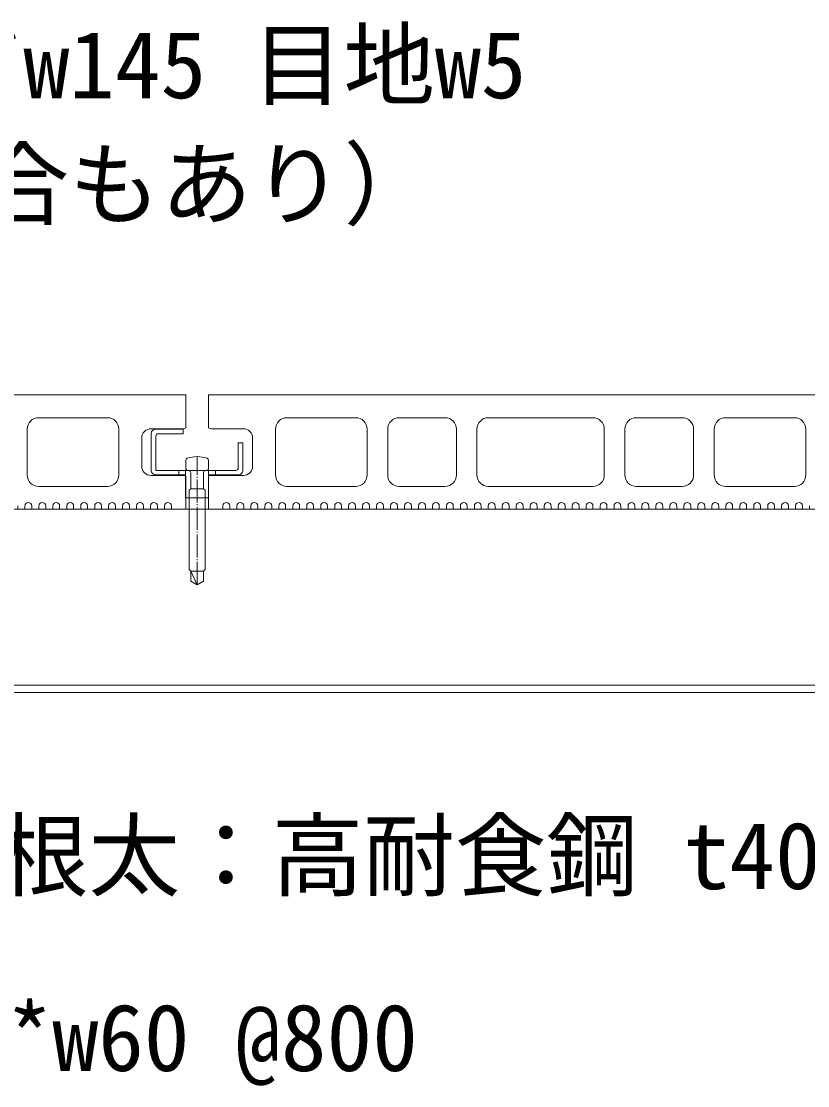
# Model space of a CAD drawing. Units: millimetres, scale not verified. Extents: x -900 to 900, y -400 to 400.
# Drawn here: x -368.6 to -196.9, y -101 to 131.4 of the extents above; entities that cross this region are included whole.
import ezdxf
from ezdxf.enums import TextEntityAlignment as Align

# ---------------------------------------------------------------- set-up
doc = ezdxf.new("R2010")
doc.units = ezdxf.units.MM
doc.header["$LTSCALE"] = 0.5
doc.linetypes.add('USER1', pattern=[12, 10, -0.8, 0.4, -0.8])
for name, color, linetype, lineweight in [('0-0_0', 6, 'Continuous', 18), ('1-0__1-0_', 3, 'Continuous', 18), ('1-1_deck', 1, 'Continuous', 18), ('1-5_MOJI', 7, 'Continuous', 18), ('1-8_26', 6, 'Continuous', 18), ('1-9_38', 6, 'USER1', 18)]:
    doc.layers.add(name, color=color, linetype=linetype, lineweight=lineweight)
doc.styles.add('ＭＳ ゴシック', font='')
doc.styles.get('ＭＳ ゴシック').set_extended_font_data('MS Gothic')

msp = doc.modelspace()

# ---------------------------------------------------------------- linework, layer by layer
at = {"layer": '0-0_0'}
for p, q in [((-332.6876, 35.5182), (-332.6876, 33.8613)), ((-327.6876, 35.5182), (-327.6876, 33.8613)), ((-331.5876, 32.8613), (-331.5876, 29.3613)), ((-328.7876, 32.8663), (-328.7876, 29.3613)), ((-331.5876, 29.3613), (-331.9376, 29.0113)), ((-331.9376, 29.0113), (-331.9376, 11.7113)), ((-331.5876, 29.3613), (-328.7876, 29.3613)), ((-328.7876, 29.3613), (-328.4376, 29.0113)), ((-328.4376, 29.0113), (-328.4376, 11.7113)), ((-331.5876, 11.3613), (-331.9376, 11.7113)), ((-328.4376, 11.7113), (-328.7876, 11.3613)), ((-331.5876, 11.3613), (-331.5876, 9.1696)), ((-330.1876, 8.3613), (-331.5876, 11.3613)), ((-331.5876, 11.3613), (-328.7876, 11.3613)), ((-328.7876, 11.3613), (-328.7876, 9.1696))]:
    msp.add_line(p, q, dxfattribs=at)
msp.add_lwpolyline([(-328.7876, 9.1696), (-330.1876, 8.3613), (-331.5876, 9.1696)], dxfattribs=at)
for centre, radius, start, end in [((-332.1876, 35.5182), 0.5, 109.47122, 180), ((-330.1876, 29.8613), 6.5, 70.52878, 109.47122), ((-328.1876, 35.5182), 0.5, 0, 70.52878), ((-332.1876, 33.8613), 0.5, 180, 270), ((-332.1876, 33.8613), 0.5, 180, 270), ((-332.0876, 32.8613), 0.5, 0, 90), ((-328.2876, 32.8663), 0.5, 84.26083, 180), ((-328.1876, 33.8613), 0.5, 264.26083, 0)]:
    msp.add_arc(centre, radius, start, end, dxfattribs=at)
at = {"layer": '1-0__1-0_'}
for p, q in [((-775.7359, 24.8613), (267.3124, 24.8613)), ((-777.5609, -13.5387), (267.3124, -13.5387)), ((-777.5609, -15.1386), (267.3124, -15.1386))]:
    msp.add_line(p, q, dxfattribs=at)
at = {"layer": '1-1_deck'}
for p, q in [((-332.6876, 42.6613), (-332.6876, 49.8613)), ((-349.7876, 44.8613), (-364.7876, 44.8613)), ((-295.5876, 44.8613), (-310.5876, 44.8613)), ((-276.0876, 44.8613), (-286.0876, 44.8613)), ((-243.7876, 44.8613), (-266.5876, 44.8613)), ((-224.2876, 44.8613), (-234.2876, 44.8613)), ((-199.7876, 44.8613), (-214.7876, 44.8613)), ((-367.2876, 42.3613), (-367.2876, 32.3613)), ((-347.2876, 32.3613), (-347.2876, 42.3613)), ((-340.2876, 42.4613), (-333.2876, 42.4613)), ((-327.0876, 42.4613), (-320.0876, 42.4613)), ((-313.0876, 42.3613), (-313.0876, 32.3613)), ((-293.0876, 32.3613), (-293.0876, 42.3613)), ((-288.5876, 42.3613), (-288.5876, 32.3613)), ((-273.5876, 32.3613), (-273.5876, 42.3613)), ((-269.0876, 42.3613), (-269.0876, 32.3613)), ((-241.2876, 32.3613), (-241.2876, 42.3613)), ((-236.7876, 42.3613), (-236.7876, 32.3613)), ((-221.7876, 32.3613), (-221.7876, 42.3613)), ((-217.2876, 42.3613), (-217.2876, 32.3613)), ((-197.2876, 32.3613), (-197.2876, 42.3613)), ((-342.2876, 34.2613), (-342.2876, 40.4613)), ((-318.0876, 40.4613), (-318.0876, 34.2613)), ((-333.2876, 32.2613), (-340.2876, 32.2613)), ((-320.0876, 32.2613), (-327.0876, 32.2613)), ((-364.7876, 29.8613), (-349.7876, 29.8613)), ((-310.5876, 29.8613), (-295.5876, 29.8613)), ((-286.0876, 29.8613), (-276.0876, 29.8613)), ((-266.5876, 29.8613), (-243.7876, 29.8613)), ((-234.2876, 29.8613), (-224.2876, 29.8613)), ((-214.7876, 29.8613), (-199.7876, 29.8613))]:
    msp.add_line(p, q, dxfattribs=at)
for points in [[(-332.6876, 49.8613), (-477.6876, 49.8613), (-477.6876, 42.6613)], [(-182.6876, 49.8613), (-327.6876, 49.8613), (-327.6876, 42.6613)], [(-335.8126, 25.6113), (-335.8126, 24.8613), (-332.6876, 24.8613), (-332.6876, 32.0613)], [(-327.6876, 32.0613), (-327.6876, 24.8613), (-324.5626, 24.8613), (-324.5626, 25.6113)], [(-369.3626, 25.6113), (-369.3626, 24.8613), (-367.8126, 24.8613), (-367.8126, 25.6113)], [(-366.3126, 25.6113), (-366.3126, 24.8613), (-364.7626, 24.8613), (-364.7626, 25.6113)], [(-363.2626, 25.6113), (-363.2626, 24.8613), (-361.7126, 24.8613), (-361.7126, 25.6113)], [(-360.2126, 25.6113), (-360.2126, 24.8613), (-358.6626, 24.8613), (-358.6626, 25.6113)], [(-357.1626, 25.6113), (-357.1626, 24.8613), (-355.6126, 24.8613), (-355.6126, 25.6113)], [(-354.1126, 25.6113), (-354.1126, 24.8613), (-352.5626, 24.8613), (-352.5626, 25.6113)], [(-351.0626, 25.6113), (-351.0626, 24.8613), (-349.5126, 24.8613), (-349.5126, 25.6113)], [(-348.0126, 25.6113), (-348.0126, 24.8613), (-346.4626, 24.8613), (-346.4626, 25.6113)], [(-344.9626, 25.6113), (-344.9626, 24.8613), (-343.4126, 24.8613), (-343.4126, 25.6113)], [(-341.9126, 25.6113), (-341.9126, 24.8613), (-340.3626, 24.8613), (-340.3626, 25.6113)], [(-338.8626, 25.6113), (-338.8626, 24.8613), (-337.3126, 24.8613), (-337.3126, 25.6113)], [(-323.0626, 25.6113), (-323.0626, 24.8613), (-321.5126, 24.8613), (-321.5126, 25.6113)], [(-320.0126, 25.6113), (-320.0126, 24.8613), (-318.4626, 24.8613), (-318.4626, 25.6113)], [(-316.9626, 25.6113), (-316.9626, 24.8613), (-315.4126, 24.8613), (-315.4126, 25.6113)], [(-313.9126, 25.6113), (-313.9126, 24.8613), (-312.3626, 24.8613), (-312.3626, 25.6113)], [(-310.8626, 25.6113), (-310.8626, 24.8613), (-309.3126, 24.8613), (-309.3126, 25.6113)], [(-307.8126, 25.6113), (-307.8126, 24.8613), (-306.2626, 24.8613), (-306.2626, 25.6113)], [(-304.7626, 25.6113), (-304.7626, 24.8613), (-303.2126, 24.8613), (-303.2126, 25.6113)], [(-301.7126, 25.6113), (-301.7126, 24.8613), (-300.1626, 24.8613), (-300.1626, 25.6113)], [(-298.6626, 25.6113), (-298.6626, 24.8613), (-297.1126, 24.8613), (-297.1126, 25.6113)], [(-295.6126, 25.6113), (-295.6126, 24.8613), (-294.0626, 24.8613), (-294.0626, 25.6113)], [(-292.5626, 25.6113), (-292.5626, 24.8613), (-291.0126, 24.8613), (-291.0126, 25.6113)], [(-289.5126, 25.6113), (-289.5126, 24.8613), (-287.9626, 24.8613), (-287.9626, 25.6113)], [(-286.4626, 25.6113), (-286.4626, 24.8613), (-284.9126, 24.8613), (-284.9126, 25.6113)], [(-283.4126, 25.6113), (-283.4126, 24.8613), (-281.8626, 24.8613), (-281.8626, 25.6113)], [(-280.3626, 25.6113), (-280.3626, 24.8613), (-278.8126, 24.8613), (-278.8126, 25.6113)], [(-277.3126, 25.6113), (-277.3126, 24.8613), (-275.7626, 24.8613), (-275.7626, 25.6113)], [(-274.2626, 25.6113), (-274.2626, 24.8613), (-272.7126, 24.8613), (-272.7126, 25.6113)], [(-271.2126, 25.6113), (-271.2126, 24.8613), (-269.6626, 24.8613), (-269.6626, 25.6113)], [(-268.1626, 25.6113), (-268.1626, 24.8613), (-266.6126, 24.8613), (-266.6126, 25.6113)], [(-265.1126, 25.6113), (-265.1126, 24.8613), (-263.5626, 24.8613), (-263.5626, 25.6113)], [(-262.0626, 25.6113), (-262.0626, 24.8613), (-260.5126, 24.8613), (-260.5126, 25.6113)], [(-259.0126, 25.6113), (-259.0126, 24.8613), (-257.4626, 24.8613), (-257.4626, 25.6113)], [(-255.9626, 25.6113), (-255.9626, 24.8613), (-254.4126, 24.8613), (-254.4126, 25.6113)], [(-252.9126, 25.6113), (-252.9126, 24.8613), (-251.3626, 24.8613), (-251.3626, 25.6113)], [(-249.8626, 25.6113), (-249.8626, 24.8613), (-248.3126, 24.8613), (-248.3126, 25.6113)], [(-246.8126, 25.6113), (-246.8126, 24.8613), (-245.2626, 24.8613), (-245.2626, 25.6113)], [(-243.7626, 25.6113), (-243.7626, 24.8613), (-242.2126, 24.8613), (-242.2126, 25.6113)], [(-240.7126, 25.6113), (-240.7126, 24.8613), (-239.1626, 24.8613), (-239.1626, 25.6113)], [(-237.6626, 25.6113), (-237.6626, 24.8613), (-236.1126, 24.8613), (-236.1126, 25.6113)], [(-234.6126, 25.6113), (-234.6126, 24.8613), (-233.0626, 24.8613), (-233.0626, 25.6113)], [(-231.5626, 25.6113), (-231.5626, 24.8613), (-230.0126, 24.8613), (-230.0126, 25.6113)], [(-228.5126, 25.6113), (-228.5126, 24.8613), (-226.9626, 24.8613), (-226.9626, 25.6113)], [(-225.4626, 25.6113), (-225.4626, 24.8613), (-223.9126, 24.8613), (-223.9126, 25.6113)], [(-222.4126, 25.6113), (-222.4126, 24.8613), (-220.8626, 24.8613), (-220.8626, 25.6113)], [(-219.3626, 25.6113), (-219.3626, 24.8613), (-217.8126, 24.8613), (-217.8126, 25.6113)], [(-216.3126, 25.6113), (-216.3126, 24.8613), (-214.7626, 24.8613), (-214.7626, 25.6113)], [(-213.2626, 25.6113), (-213.2626, 24.8613), (-211.7126, 24.8613), (-211.7126, 25.6113)], [(-210.2126, 25.6113), (-210.2126, 24.8613), (-208.6626, 24.8613), (-208.6626, 25.6113)], [(-207.1626, 25.6113), (-207.1626, 24.8613), (-205.6126, 24.8613), (-205.6126, 25.6113)], [(-204.1126, 25.6113), (-204.1126, 24.8613), (-202.5626, 24.8613), (-202.5626, 25.6113)], [(-201.0626, 25.6113), (-201.0626, 24.8613), (-199.5126, 24.8613), (-199.5126, 25.6113)], [(-198.0126, 25.6113), (-198.0126, 24.8613), (-196.4626, 24.8613), (-196.4626, 25.6113)]]:
    msp.add_lwpolyline(points, dxfattribs=at)
for centre, radius, start, end in [((-364.7876, 42.3613), 2.5, 90, 180), ((-349.7876, 42.3613), 2.5, 0, 90), ((-310.5876, 42.3613), 2.5, 90, 180), ((-295.5876, 42.3613), 2.5, 0, 90), ((-286.0876, 42.3613), 2.5, 90, 180), ((-276.0876, 42.3613), 2.5, 0, 90), ((-266.5876, 42.3613), 2.5, 90, 180), ((-243.7876, 42.3613), 2.5, 0, 90), ((-234.2876, 42.3613), 2.5, 90, 180), ((-224.2876, 42.3613), 2.5, 0, 90), ((-214.7876, 42.3613), 2.5, 90, 180), ((-199.7876, 42.3613), 2.5, 0, 90), ((-340.2876, 40.4613), 2, 90, 180), ((-333.2876, 43.4613), 1, 270, 306.8699), ((-327.0876, 43.4613), 1, 233.1301, 270), ((-320.0876, 40.4613), 2, 0, 90), ((-340.2876, 34.2613), 2, 180, 270), ((-320.0876, 34.2613), 2, 270, 0), ((-364.7876, 32.3613), 2.5, 180, 270), ((-349.7876, 32.3613), 2.5, 270, 0), ((-333.2876, 31.2613), 1, 53.1301, 90), ((-327.0876, 31.2613), 1, 90, 126.8699), ((-310.5876, 32.3613), 2.5, 180, 270), ((-295.5876, 32.3613), 2.5, 270, 0), ((-286.0876, 32.3613), 2.5, 180, 270), ((-276.0876, 32.3613), 2.5, 270, 0), ((-266.5876, 32.3613), 2.5, 180, 270), ((-243.7876, 32.3613), 2.5, 270, 0), ((-234.2876, 32.3613), 2.5, 180, 270), ((-224.2876, 32.3613), 2.5, 270, 0), ((-214.7876, 32.3613), 2.5, 180, 270), ((-199.7876, 32.3613), 2.5, 270, 0), ((-367.0626, 25.6113), 0.75, 0, 180), ((-364.0126, 25.6113), 0.75, 0, 180), ((-360.9626, 25.6113), 0.75, 0, 180), ((-357.9126, 25.6113), 0.75, 0, 180), ((-354.8626, 25.6113), 0.75, 0, 180), ((-351.8126, 25.6113), 0.75, 0, 180), ((-348.7626, 25.6113), 0.75, 0, 180), ((-345.7126, 25.6113), 0.75, 0, 180), ((-342.6626, 25.6113), 0.75, 0, 180), ((-339.6126, 25.6113), 0.75, 0, 180), ((-336.5626, 25.6113), 0.75, 0, 180), ((-323.8126, 25.6113), 0.75, 0, 180), ((-320.7626, 25.6113), 0.75, 0, 180), ((-317.7126, 25.6113), 0.75, 0, 180), ((-314.6626, 25.6113), 0.75, 0, 180), ((-311.6126, 25.6113), 0.75, 0, 180), ((-308.5626, 25.6113), 0.75, 0, 180), ((-305.5126, 25.6113), 0.75, 0, 180), ((-302.4626, 25.6113), 0.75, 0, 180), ((-299.4126, 25.6113), 0.75, 0, 180), ((-296.3626, 25.6113), 0.75, 0, 180), ((-293.3126, 25.6113), 0.75, 0, 180), ((-290.2626, 25.6113), 0.75, 0, 180), ((-287.2126, 25.6113), 0.75, 0, 180), ((-284.1626, 25.6113), 0.75, 0, 180), ((-281.1126, 25.6113), 0.75, 0, 180), ((-278.0626, 25.6113), 0.75, 0, 180), ((-275.0126, 25.6113), 0.75, 0, 180), ((-271.9626, 25.6113), 0.75, 0, 180), ((-268.9126, 25.6113), 0.75, 0, 180), ((-265.8626, 25.6113), 0.75, 0, 180), ((-262.8126, 25.6113), 0.75, 0, 180), ((-259.7626, 25.6113), 0.75, 0, 180), ((-256.7126, 25.6113), 0.75, 0, 180), ((-253.6626, 25.6113), 0.75, 0, 180), ((-250.6126, 25.6113), 0.75, 0, 180), ((-247.5626, 25.6113), 0.75, 0, 180), ((-244.5126, 25.6113), 0.75, 0, 180), ((-241.4626, 25.6113), 0.75, 0, 180), ((-238.4126, 25.6113), 0.75, 0, 180), ((-235.3626, 25.6113), 0.75, 0, 180), ((-232.3126, 25.6113), 0.75, 0, 180), ((-229.2626, 25.6113), 0.75, 0, 180), ((-226.2126, 25.6113), 0.75, 0, 180), ((-223.1626, 25.6113), 0.75, 0, 180), ((-220.1126, 25.6113), 0.75, 0, 180), ((-217.0626, 25.6113), 0.75, 0, 180), ((-214.0126, 25.6113), 0.75, 0, 180), ((-210.9626, 25.6113), 0.75, 0, 180), ((-207.9126, 25.6113), 0.75, 0, 180), ((-204.8626, 25.6113), 0.75, 0, 180), ((-201.8126, 25.6113), 0.75, 0, 180), ((-198.7626, 25.6113), 0.75, 0, 180)]:
    msp.add_arc(centre, radius, start, end, dxfattribs=at)
at = {"layer": '1-8_26'}
for p, q in [((-339.2126, 42.3613), (-333.2126, 42.3613)), ((-333.2126, 41.3613), (-333.2126, 42.3613)), ((-340.2126, 33.3613), (-340.2126, 41.3613)), ((-339.2126, 33.3613), (-339.2126, 40.8613)), ((-338.7126, 41.3613), (-333.2126, 41.3613)), ((-320.2126, 39.3613), (-321.2126, 39.3613)), ((-321.2126, 33.8613), (-321.2126, 39.3613)), ((-320.2126, 33.3613), (-320.2126, 39.3613)), ((-321.7126, 33.3613), (-339.2126, 33.3613)), ((-334.2126, 32.3613), (-334.2126, 33.3613)), ((-332.7126, 33.3613), (-332.7126, 27.3613)), ((-326.2126, 32.3613), (-326.2126, 33.3613)), ((-332.7126, 32.3613), (-339.2126, 32.3613)), ((-321.2126, 32.3613), (-327.7126, 32.3613))]:
    msp.add_line(p, q, dxfattribs=at)
msp.add_lwpolyline([(-327.7126, 33.3613), (-327.7126, 27.3613), (-332.7126, 27.3613)], dxfattribs=at)
for centre, radius, start, end in [((-339.2126, 41.3613), 1, 90, 180), ((-338.7126, 40.8613), 0.5, 90, 180), ((-339.2126, 33.3613), 1, 180, 270), ((-321.7126, 33.8613), 0.5, 270, 0), ((-321.2126, 33.3613), 1, 270, 0)]:
    msp.add_arc(centre, radius, start, end, dxfattribs=at)
at = {"layer": '1-9_38'}
msp.add_line((-330.2126, 8.3613), (-330.2126, 36.3613), dxfattribs=at)

# ---------------------------------------------------------------- texts
at = {"layer": '1-0__1-0_', "color": 7, "style": 'ＭＳ ゴシック'}
for s, p in [('FDウッド：t25*w145 目地w5', (-507.9211, 110.2258)), ('(t30*w145の場合もあり）', (-507.9212, 84.1365))]:
    msp.add_text(s, height=14.66, dxfattribs=at).set_placement(p, align=Align.BOTTOM_LEFT)
at = {"layer": '1-5_MOJI', "style": 'ＭＳ ゴシック'}
for s, p in [('根太：高耐食鋼 t40*w60 @400', (-373.8991, -62.4597)), ('大引：高耐食鋼 t40*w60 @800', (-551.6112, -102.1896))]:
    msp.add_text(s, height=14.66, dxfattribs=at).set_placement(p, align=Align.BOTTOM_LEFT)

doc.saveas('drawing.dxf')
